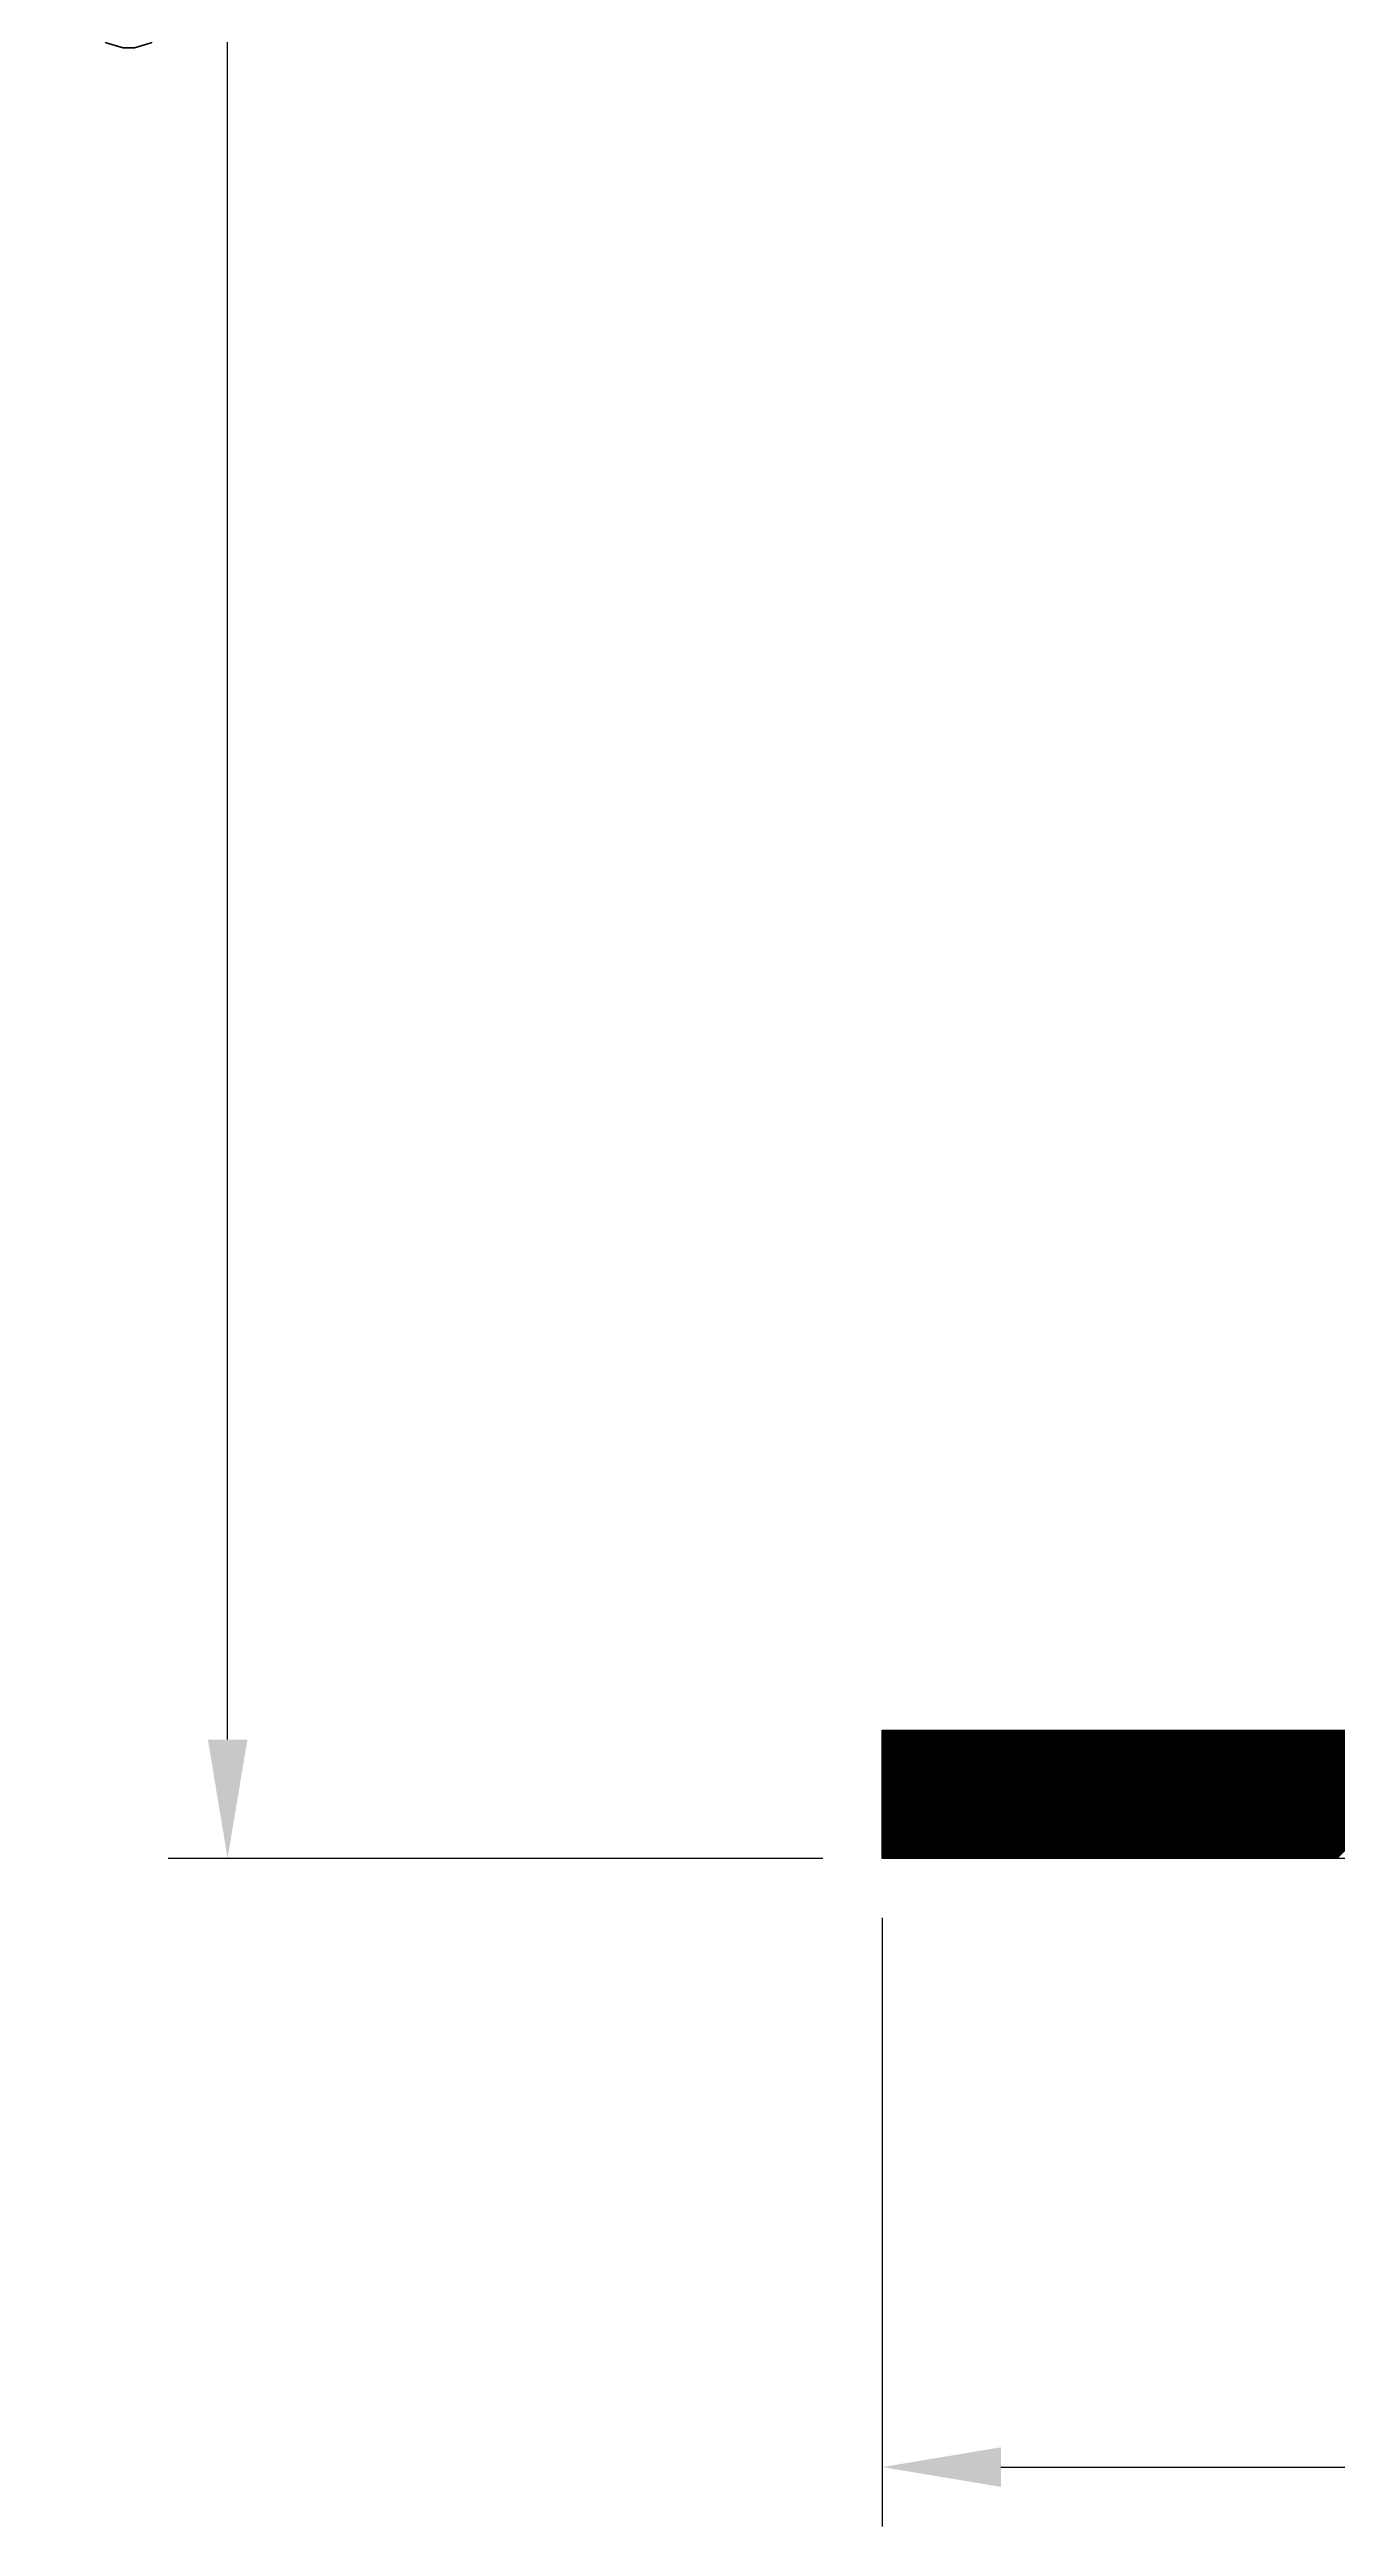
# Model space of a CAD drawing. Extents: x 7 to 3068, y 44 to 931.
# Drawn here: x 6.9 to 223.9, y 44.3 to 461.4 of the extents above; entities that cross this region are included whole.
import ezdxf

# ---------------------------------------------------------------- set-up
doc = ezdxf.new("R2010")
doc.units = 0
doc.layers.get('0').update_dxf_attribs({"linetype": 'CONTINUOUS'})
doc.layers.get('DEFPOINTS').update_dxf_attribs({"linetype": 'CONTINUOUS'})
doc.styles.get("Standard").update_dxf_attribs({"font": 'simplex.shx'})
doc.dimstyles.get("Standard").update_dxf_attribs({"dimtxt": 0.18, "dimasz": 0.18, "dimexe": 0.18, "dimexo": 0.0625, "dimgap": 0.09, "dimtad": 0, "dimtih": 1, "dimtoh": 1, "dimzin": 0, "dimcen": 0.09, "dimazin": 3, "dimtfac": 1, "dimtofl": 0, "dimtmove": 0, "dimatfit": 3})

# ---------------------------------------------------------------- blocks, each defined once
blk = doc.blocks.new('*X50')
at = {"color": 0}
for p, q in [((147.17, 156.91), (168.65, 178.39)), ((147.17, 157.09), (168.47, 178.39)), ((147.17, 157.27), (168.29, 178.39)), ((147.17, 157.44), (168.12, 178.39)), ((147.17, 157.62), (167.94, 178.39)), ((147.17, 157.8), (167.76, 178.39)), ((147.17, 157.97), (167.59, 178.39)), ((147.17, 158.15), (167.41, 178.39)), ((147.17, 158.33), (167.23, 178.39)), ((147.17, 158.51), (167.06, 178.39)), ((147.17, 158.68), (166.88, 178.39)), ((147.17, 158.86), (166.7, 178.39)), ((147.17, 159.04), (166.53, 178.39)), ((147.17, 159.21), (166.35, 178.39)), ((147.17, 159.39), (166.17, 178.39)), ((147.17, 159.57), (166, 178.39)), ((147.17, 159.74), (165.82, 178.39)), ((147.17, 159.92), (165.64, 178.39)), ((147.17, 160.1), (165.47, 178.39)), ((147.17, 160.27), (165.29, 178.39)), ((147.17, 160.45), (165.11, 178.39)), ((147.17, 160.63), (164.93, 178.39)), ((147.17, 160.8), (164.76, 178.39)), ((147.17, 160.98), (164.58, 178.39)), ((147.17, 161.16), (164.4, 178.39)), ((147.17, 161.33), (164.23, 178.39)), ((147.17, 161.51), (164.05, 178.39)), ((147.17, 161.69), (163.87, 178.39)), ((147.17, 161.86), (163.7, 178.39)), ((147.17, 162.04), (163.52, 178.39)), ((147.17, 162.22), (163.34, 178.39)), ((147.17, 162.39), (163.17, 178.39)), ((147.17, 162.57), (162.99, 178.39)), ((147.17, 162.75), (162.81, 178.39)), ((147.17, 162.92), (162.64, 178.39)), ((147.17, 163.1), (162.46, 178.39)), ((147.17, 163.28), (162.28, 178.39)), ((147.17, 163.46), (162.11, 178.39)), ((147.17, 163.63), (161.93, 178.39)), ((147.17, 163.81), (161.75, 178.39)), ((147.17, 163.99), (161.58, 178.39)), ((147.17, 164.16), (161.4, 178.39)), ((147.17, 164.34), (161.22, 178.39)), ((147.17, 164.52), (161.05, 178.39)), ((147.17, 164.69), (160.87, 178.39)), ((147.17, 164.87), (160.69, 178.39)), ((147.17, 165.05), (160.52, 178.39)), ((147.17, 165.22), (160.34, 178.39)), ((147.17, 165.4), (160.16, 178.39)), ((147.17, 165.58), (159.98, 178.39)), ((147.17, 165.75), (159.81, 178.39)), ((147.17, 165.93), (159.63, 178.39)), ((147.17, 166.11), (159.45, 178.39)), ((147.17, 166.28), (159.28, 178.39)), ((147.17, 166.46), (159.1, 178.39)), ((147.17, 166.64), (158.92, 178.39)), ((147.17, 166.81), (158.75, 178.39)), ((147.17, 166.99), (158.57, 178.39)), ((147.17, 167.17), (158.39, 178.39)), ((147.17, 167.34), (158.22, 178.39)), ((147.17, 167.52), (158.04, 178.39)), ((147.17, 167.7), (157.86, 178.39)), ((147.17, 167.87), (157.69, 178.39)), ((147.17, 168.05), (157.51, 178.39)), ((147.17, 168.23), (157.33, 178.39)), ((147.17, 168.4), (157.16, 178.39)), ((147.17, 168.58), (156.98, 178.39)), ((147.17, 168.76), (156.8, 178.39)), ((147.17, 168.94), (156.63, 178.39)), ((147.17, 169.11), (156.45, 178.39)), ((147.17, 169.29), (156.27, 178.39)), ((147.17, 169.47), (156.1, 178.39)), ((147.17, 169.64), (155.92, 178.39)), ((147.17, 169.82), (155.74, 178.39)), ((147.17, 170), (155.57, 178.39)), ((147.17, 170.17), (155.39, 178.39)), ((147.17, 170.35), (155.21, 178.39)), ((147.17, 170.53), (155.04, 178.39)), ((147.17, 170.7), (154.86, 178.39)), ((147.17, 170.88), (154.68, 178.39)), ((147.17, 171.06), (154.5, 178.39)), ((147.17, 171.23), (154.33, 178.39)), ((147.17, 171.41), (154.15, 178.39)), ((147.17, 171.59), (153.97, 178.39)), ((147.17, 171.76), (153.8, 178.39)), ((147.17, 171.94), (153.62, 178.39)), ((147.17, 172.12), (153.44, 178.39)), ((147.17, 172.29), (153.27, 178.39)), ((147.17, 172.47), (153.09, 178.39)), ((147.17, 172.65), (152.91, 178.39)), ((147.17, 172.82), (152.74, 178.39)), ((147.17, 173), (152.56, 178.39)), ((147.17, 173.18), (152.38, 178.39)), ((147.17, 173.35), (152.21, 178.39)), ((147.17, 173.53), (152.03, 178.39)), ((147.17, 173.71), (151.85, 178.39)), ((147.17, 173.88), (151.68, 178.39)), ((147.17, 174.06), (151.5, 178.39)), ((147.17, 174.24), (151.32, 178.39)), ((147.17, 174.42), (151.15, 178.39)), ((147.17, 174.59), (150.97, 178.39)), ((147.17, 174.77), (150.79, 178.39)), ((147.17, 174.95), (150.62, 178.39)), ((147.17, 175.12), (150.44, 178.39)), ((147.17, 175.3), (150.26, 178.39)), ((147.17, 175.48), (150.09, 178.39)), ((147.17, 175.65), (149.91, 178.39)), ((147.17, 175.83), (149.73, 178.39)), ((147.17, 176.01), (149.56, 178.39)), ((147.17, 176.18), (149.38, 178.39)), ((147.17, 176.36), (149.2, 178.39)), ((147.17, 176.54), (149.02, 178.39)), ((147.17, 176.71), (148.85, 178.39)), ((147.17, 176.89), (148.67, 178.39)), ((147.17, 177.07), (148.49, 178.39)), ((147.17, 177.24), (148.32, 178.39)), ((147.17, 177.42), (148.14, 178.39)), ((147.17, 177.6), (147.96, 178.39)), ((147.17, 177.77), (147.79, 178.39)), ((147.17, 177.95), (147.61, 178.39)), ((147.17, 178.13), (147.43, 178.39)), ((147.17, 178.3), (147.26, 178.39)), ((147.22, 156.79), (168.82, 178.39)), ((147.4, 156.79), (169, 178.39)), ((147.58, 156.79), (169.18, 178.39)), ((147.75, 156.79), (169.35, 178.39)), ((147.93, 156.79), (169.53, 178.39)), ((148.11, 156.79), (169.71, 178.39)), ((148.28, 156.79), (169.88, 178.39)), ((148.46, 156.79), (170.06, 178.39)), ((148.64, 156.79), (170.24, 178.39)), ((148.81, 156.79), (170.41, 178.39)), ((148.99, 156.79), (170.59, 178.39)), ((149.17, 156.79), (170.77, 178.39)), ((149.35, 156.79), (170.95, 178.39)), ((149.52, 156.79), (171.12, 178.39)), ((149.7, 156.79), (171.3, 178.39)), ((149.88, 156.79), (171.48, 178.39)), ((150.05, 156.79), (171.65, 178.39)), ((150.23, 156.79), (171.83, 178.39)), ((150.41, 156.79), (172.01, 178.39)), ((150.58, 156.79), (172.18, 178.39)), ((150.76, 156.79), (172.36, 178.39)), ((150.94, 156.79), (172.54, 178.39)), ((151.11, 156.79), (172.71, 178.39)), ((151.29, 156.79), (172.89, 178.39)), ((151.47, 156.79), (173.07, 178.39)), ((151.64, 156.79), (173.24, 178.39)), ((151.82, 156.79), (173.42, 178.39)), ((152, 156.79), (173.6, 178.39)), ((152.17, 156.79), (173.77, 178.39)), ((152.35, 156.79), (173.95, 178.39)), ((152.53, 156.79), (174.13, 178.39)), ((152.7, 156.79), (174.3, 178.39)), ((152.88, 156.79), (174.48, 178.39)), ((153.06, 156.79), (174.66, 178.39)), ((153.23, 156.79), (174.83, 178.39)), ((153.41, 156.79), (175.01, 178.39)), ((153.59, 156.79), (175.19, 178.39)), ((153.76, 156.79), (175.36, 178.39)), ((153.94, 156.79), (175.54, 178.39)), ((154.12, 156.79), (175.72, 178.39)), ((154.29, 156.79), (175.89, 178.39)), ((154.47, 156.79), (176.07, 178.39)), ((154.65, 156.79), (176.25, 178.39)), ((154.83, 156.79), (176.43, 178.39)), ((155, 156.79), (176.6, 178.39)), ((155.18, 156.79), (176.78, 178.39)), ((155.36, 156.79), (176.96, 178.39)), ((155.53, 156.79), (177.13, 178.39)), ((155.71, 156.79), (177.31, 178.39)), ((155.89, 156.79), (177.49, 178.39)), ((156.06, 156.79), (177.66, 178.39)), ((156.24, 156.79), (177.84, 178.39)), ((156.42, 156.79), (178.02, 178.39)), ((156.59, 156.79), (178.19, 178.39)), ((156.77, 156.79), (178.37, 178.39)), ((156.95, 156.79), (178.55, 178.39)), ((157.12, 156.79), (178.72, 178.39)), ((157.3, 156.79), (178.9, 178.39)), ((157.48, 156.79), (179.08, 178.39)), ((157.65, 156.79), (179.25, 178.39)), ((157.83, 156.79), (179.43, 178.39)), ((158.01, 156.79), (179.61, 178.39)), ((158.18, 156.79), (179.78, 178.39)), ((158.36, 156.79), (179.96, 178.39)), ((158.54, 156.79), (180.14, 178.39)), ((158.71, 156.79), (180.31, 178.39)), ((158.89, 156.79), (180.49, 178.39)), ((159.07, 156.79), (180.67, 178.39)), ((159.24, 156.79), (180.84, 178.39)), ((159.42, 156.79), (181.02, 178.39)), ((159.6, 156.79), (181.2, 178.39)), ((159.77, 156.79), (181.37, 178.39)), ((159.95, 156.79), (181.55, 178.39)), ((160.13, 156.79), (181.73, 178.39)), ((160.31, 156.79), (181.91, 178.39)), ((160.48, 156.79), (182.08, 178.39)), ((160.66, 156.79), (182.26, 178.39)), ((160.84, 156.79), (182.44, 178.39)), ((161.01, 156.79), (182.61, 178.39)), ((161.19, 156.79), (182.79, 178.39)), ((161.37, 156.79), (182.97, 178.39)), ((161.54, 156.79), (183.14, 178.39)), ((161.72, 156.79), (183.32, 178.39)), ((161.9, 156.79), (183.5, 178.39)), ((162.07, 156.79), (183.67, 178.39)), ((162.25, 156.79), (183.85, 178.39)), ((162.43, 156.79), (184.03, 178.39)), ((162.6, 156.79), (184.2, 178.39)), ((162.78, 156.79), (184.38, 178.39)), ((162.96, 156.79), (184.56, 178.39)), ((163.13, 156.79), (184.73, 178.39)), ((163.31, 156.79), (184.91, 178.39)), ((163.49, 156.79), (185.09, 178.39)), ((163.66, 156.79), (185.26, 178.39)), ((163.84, 156.79), (185.44, 178.39)), ((164.02, 156.79), (185.62, 178.39)), ((164.19, 156.79), (185.79, 178.39)), ((164.37, 156.79), (185.97, 178.39)), ((164.55, 156.79), (186.15, 178.39)), ((164.72, 156.79), (186.32, 178.39)), ((164.9, 156.79), (186.5, 178.39)), ((165.08, 156.79), (186.68, 178.39)), ((165.26, 156.79), (186.86, 178.39)), ((165.43, 156.79), (187.03, 178.39)), ((165.61, 156.79), (187.21, 178.39)), ((165.79, 156.79), (187.39, 178.39)), ((165.96, 156.79), (187.56, 178.39)), ((166.14, 156.79), (187.74, 178.39)), ((166.32, 156.79), (187.92, 178.39)), ((166.49, 156.79), (188.09, 178.39)), ((166.67, 156.79), (188.27, 178.39)), ((166.85, 156.79), (188.45, 178.39)), ((167.02, 156.79), (188.62, 178.39)), ((167.2, 156.79), (188.8, 178.39)), ((167.38, 156.79), (188.98, 178.39)), ((167.55, 156.79), (189.15, 178.39)), ((167.73, 156.79), (189.33, 178.39)), ((167.91, 156.79), (189.51, 178.39)), ((168.08, 156.79), (189.68, 178.39)), ((168.26, 156.79), (189.86, 178.39)), ((168.44, 156.79), (190.04, 178.39)), ((168.61, 156.79), (190.21, 178.39)), ((168.79, 156.79), (190.39, 178.39)), ((168.97, 156.79), (190.57, 178.39)), ((169.14, 156.79), (190.74, 178.39)), ((169.32, 156.79), (190.92, 178.39)), ((169.5, 156.79), (191.1, 178.39)), ((169.67, 156.79), (191.27, 178.39)), ((169.85, 156.79), (191.45, 178.39)), ((170.03, 156.79), (191.63, 178.39)), ((170.2, 156.79), (191.8, 178.39)), ((170.38, 156.79), (191.98, 178.39)), ((170.56, 156.79), (192.16, 178.39)), ((170.74, 156.79), (192.34, 178.39)), ((170.91, 156.79), (192.51, 178.39)), ((171.09, 156.79), (192.69, 178.39)), ((171.27, 156.79), (192.87, 178.39)), ((171.44, 156.79), (193.04, 178.39)), ((171.62, 156.79), (193.22, 178.39)), ((171.8, 156.79), (193.4, 178.39)), ((171.97, 156.79), (193.57, 178.39)), ((172.15, 156.79), (193.75, 178.39)), ((172.33, 156.79), (193.93, 178.39)), ((172.5, 156.79), (194.1, 178.39)), ((172.68, 156.79), (194.28, 178.39)), ((172.86, 156.79), (194.46, 178.39)), ((173.03, 156.79), (194.63, 178.39)), ((173.21, 156.79), (194.81, 178.39)), ((173.39, 156.79), (194.99, 178.39)), ((173.56, 156.79), (195.16, 178.39)), ((173.74, 156.79), (195.34, 178.39)), ((173.92, 156.79), (195.52, 178.39)), ((174.09, 156.79), (195.69, 178.39)), ((174.27, 156.79), (195.87, 178.39)), ((174.45, 156.79), (196.05, 178.39)), ((174.62, 156.79), (196.22, 178.39)), ((174.8, 156.79), (196.4, 178.39)), ((174.98, 156.79), (196.58, 178.39)), ((175.15, 156.79), (196.75, 178.39)), ((175.33, 156.79), (196.93, 178.39)), ((175.51, 156.79), (197.11, 178.39)), ((175.68, 156.79), (197.28, 178.39)), ((175.86, 156.79), (197.46, 178.39)), ((176.04, 156.79), (197.64, 178.39)), ((176.22, 156.79), (197.82, 178.39)), ((176.39, 156.79), (197.99, 178.39)), ((176.57, 156.79), (198.17, 178.39)), ((176.75, 156.79), (198.35, 178.39)), ((176.92, 156.79), (198.52, 178.39)), ((177.1, 156.79), (198.7, 178.39)), ((177.28, 156.79), (198.88, 178.39)), ((177.45, 156.79), (199.05, 178.39)), ((177.63, 156.79), (199.23, 178.39)), ((177.81, 156.79), (199.41, 178.39)), ((177.98, 156.79), (199.58, 178.39)), ((178.16, 156.79), (199.76, 178.39)), ((178.34, 156.79), (199.94, 178.39)), ((178.51, 156.79), (200.11, 178.39)), ((178.69, 156.79), (200.29, 178.39)), ((178.87, 156.79), (200.47, 178.39)), ((179.04, 156.79), (200.64, 178.39)), ((179.22, 156.79), (200.82, 178.39)), ((179.4, 156.79), (201, 178.39)), ((179.57, 156.79), (201.17, 178.39)), ((179.75, 156.79), (201.35, 178.39)), ((179.93, 156.79), (201.53, 178.39)), ((180.1, 156.79), (201.7, 178.39)), ((180.28, 156.79), (201.88, 178.39)), ((180.46, 156.79), (202.06, 178.39)), ((180.63, 156.79), (202.23, 178.39)), ((180.81, 156.79), (202.41, 178.39)), ((180.99, 156.79), (202.59, 178.39)), ((181.16, 156.79), (202.76, 178.39)), ((181.34, 156.79), (202.94, 178.39)), ((181.52, 156.79), (203.12, 178.39)), ((181.7, 156.79), (203.3, 178.39)), ((181.87, 156.79), (203.47, 178.39)), ((182.05, 156.79), (203.65, 178.39)), ((182.23, 156.79), (203.83, 178.39)), ((182.4, 156.79), (204, 178.39)), ((182.58, 156.79), (204.18, 178.39)), ((182.76, 156.79), (204.36, 178.39)), ((182.93, 156.79), (204.53, 178.39)), ((183.11, 156.79), (204.71, 178.39)), ((183.29, 156.79), (204.89, 178.39)), ((183.46, 156.79), (205.06, 178.39)), ((183.64, 156.79), (205.24, 178.39)), ((183.82, 156.79), (205.42, 178.39)), ((183.99, 156.79), (205.59, 178.39)), ((184.17, 156.79), (205.77, 178.39)), ((184.35, 156.79), (205.95, 178.39)), ((184.52, 156.79), (206.12, 178.39)), ((184.7, 156.79), (206.3, 178.39)), ((184.88, 156.79), (206.48, 178.39)), ((185.05, 156.79), (206.65, 178.39)), ((185.23, 156.79), (206.83, 178.39)), ((185.41, 156.79), (207.01, 178.39)), ((185.58, 156.79), (207.18, 178.39)), ((185.76, 156.79), (207.36, 178.39)), ((185.94, 156.79), (207.54, 178.39)), ((186.11, 156.79), (207.71, 178.39)), ((186.29, 156.79), (207.89, 178.39)), ((186.47, 156.79), (208.07, 178.39)), ((186.65, 156.79), (208.25, 178.39)), ((186.82, 156.79), (208.42, 178.39)), ((187, 156.79), (208.6, 178.39)), ((187.18, 156.79), (208.78, 178.39)), ((187.35, 156.79), (208.95, 178.39)), ((187.53, 156.79), (209.13, 178.39)), ((187.71, 156.79), (209.31, 178.39)), ((187.88, 156.79), (209.48, 178.39)), ((188.06, 156.79), (209.66, 178.39)), ((188.24, 156.79), (209.84, 178.39)), ((188.41, 156.79), (210.01, 178.39)), ((188.59, 156.79), (210.19, 178.39)), ((188.77, 156.79), (210.37, 178.39)), ((188.94, 156.79), (210.54, 178.39)), ((189.12, 156.79), (210.72, 178.39)), ((189.3, 156.79), (210.9, 178.39)), ((189.47, 156.79), (211.07, 178.39)), ((189.65, 156.79), (211.25, 178.39)), ((189.83, 156.79), (211.43, 178.39)), ((190, 156.79), (211.6, 178.39)), ((190.18, 156.79), (211.78, 178.39)), ((190.36, 156.79), (211.96, 178.39)), ((190.53, 156.79), (212.13, 178.39)), ((190.71, 156.79), (212.31, 178.39)), ((190.89, 156.79), (212.49, 178.39)), ((191.06, 156.79), (212.66, 178.39)), ((191.24, 156.79), (212.84, 178.39)), ((191.42, 156.79), (213.02, 178.39)), ((191.59, 156.79), (213.19, 178.39)), ((191.77, 156.79), (213.37, 178.39)), ((191.95, 156.79), (213.55, 178.39)), ((192.13, 156.79), (213.73, 178.39)), ((192.3, 156.79), (213.9, 178.39)), ((192.48, 156.79), (214.08, 178.39)), ((192.66, 156.79), (214.26, 178.39)), ((192.83, 156.79), (214.43, 178.39)), ((193.01, 156.79), (214.61, 178.39)), ((193.19, 156.79), (214.79, 178.39)), ((193.36, 156.79), (214.96, 178.39)), ((193.54, 156.79), (215.14, 178.39)), ((193.72, 156.79), (215.32, 178.39)), ((193.89, 156.79), (215.49, 178.39)), ((194.07, 156.79), (215.67, 178.39)), ((194.25, 156.79), (215.85, 178.39)), ((194.42, 156.79), (216.02, 178.39)), ((194.6, 156.79), (216.2, 178.39)), ((194.78, 156.79), (216.38, 178.39)), ((194.95, 156.79), (216.55, 178.39)), ((195.13, 156.79), (216.73, 178.39)), ((195.31, 156.79), (216.91, 178.39)), ((195.48, 156.79), (217.08, 178.39)), ((195.66, 156.79), (217.26, 178.39)), ((195.84, 156.79), (217.44, 178.39)), ((196.01, 156.79), (217.61, 178.39)), ((196.19, 156.79), (217.79, 178.39)), ((196.37, 156.79), (217.97, 178.39)), ((196.54, 156.79), (218.14, 178.39)), ((196.72, 156.79), (218.32, 178.39)), ((196.9, 156.79), (218.5, 178.39)), ((197.07, 156.79), (218.67, 178.39)), ((197.25, 156.79), (218.85, 178.39)), ((197.43, 156.79), (219.03, 178.39)), ((197.61, 156.79), (219.21, 178.39)), ((197.78, 156.79), (219.38, 178.39)), ((197.96, 156.79), (219.56, 178.39)), ((198.14, 156.79), (219.74, 178.39)), ((198.31, 156.79), (219.91, 178.39)), ((198.49, 156.79), (220.09, 178.39)), ((198.67, 156.79), (220.27, 178.39)), ((198.84, 156.79), (220.44, 178.39)), ((199.02, 156.79), (220.62, 178.39)), ((199.2, 156.79), (220.8, 178.39)), ((199.37, 156.79), (220.97, 178.39)), ((199.55, 156.79), (221.15, 178.39)), ((199.73, 156.79), (221.33, 178.39)), ((199.9, 156.79), (221.5, 178.39)), ((200.08, 156.79), (221.68, 178.39)), ((200.26, 156.79), (221.86, 178.39)), ((200.43, 156.79), (222.03, 178.39)), ((200.61, 156.79), (222.21, 178.39)), ((200.79, 156.79), (222.39, 178.39)), ((200.96, 156.79), (222.56, 178.39)), ((201.14, 156.79), (222.74, 178.39)), ((201.32, 156.79), (222.92, 178.39)), ((201.49, 156.79), (223.09, 178.39)), ((201.67, 156.79), (223.27, 178.39)), ((201.85, 156.79), (223.45, 178.39)), ((202.02, 156.79), (223.62, 178.39)), ((202.2, 156.79), (223.8, 178.39)), ((202.38, 156.79), (223.98, 178.39)), ((202.55, 156.79), (224.15, 178.39)), ((202.73, 156.79), (224.33, 178.39)), ((202.91, 156.79), (224.51, 178.39)), ((203.09, 156.79), (224.69, 178.39)), ((203.26, 156.79), (224.86, 178.39)), ((203.44, 156.79), (225.04, 178.39)), ((203.62, 156.79), (225.22, 178.39)), ((203.79, 156.79), (225.39, 178.39)), ((203.97, 156.79), (225.57, 178.39)), ((204.15, 156.79), (225.75, 178.39)), ((204.32, 156.79), (225.92, 178.39)), ((204.5, 156.79), (226.1, 178.39)), ((204.68, 156.79), (226.28, 178.39)), ((204.85, 156.79), (226.45, 178.39)), ((205.03, 156.79), (226.63, 178.39)), ((205.21, 156.79), (226.81, 178.39)), ((205.38, 156.79), (226.98, 178.39)), ((205.56, 156.79), (227.16, 178.39)), ((205.74, 156.79), (227.34, 178.39)), ((205.91, 156.79), (227.51, 178.39)), ((206.09, 156.79), (227.69, 178.39)), ((206.27, 156.79), (227.87, 178.39)), ((206.44, 156.79), (228.04, 178.39)), ((206.62, 156.79), (228.22, 178.39)), ((206.8, 156.79), (228.4, 178.39)), ((206.97, 156.79), (228.57, 178.39)), ((207.15, 156.79), (228.75, 178.39)), ((207.33, 156.79), (228.93, 178.39)), ((207.5, 156.79), (229.1, 178.39)), ((207.68, 156.79), (229.28, 178.39)), ((207.86, 156.79), (229.46, 178.39)), ((208.03, 156.79), (229.63, 178.39)), ((208.21, 156.79), (229.81, 178.39)), ((208.39, 156.79), (229.99, 178.39)), ((208.57, 156.79), (230.17, 178.39)), ((208.74, 156.79), (230.34, 178.39)), ((208.92, 156.79), (230.52, 178.39)), ((209.1, 156.79), (230.7, 178.39)), ((209.27, 156.79), (230.87, 178.39)), ((209.45, 156.79), (231.05, 178.39)), ((209.63, 156.79), (231.23, 178.39)), ((209.8, 156.79), (231.4, 178.39)), ((209.98, 156.79), (231.58, 178.39)), ((210.16, 156.79), (231.76, 178.39)), ((210.33, 156.79), (231.93, 178.39)), ((210.51, 156.79), (232.11, 178.39)), ((210.69, 156.79), (232.29, 178.39)), ((210.86, 156.79), (232.46, 178.39)), ((211.04, 156.79), (232.64, 178.39)), ((211.22, 156.79), (232.82, 178.39)), ((211.39, 156.79), (232.99, 178.39)), ((211.57, 156.79), (233.17, 178.39)), ((211.75, 156.79), (233.35, 178.39)), ((211.92, 156.79), (233.52, 178.39)), ((212.1, 156.79), (233.7, 178.39)), ((212.28, 156.79), (233.88, 178.39)), ((212.45, 156.79), (234.05, 178.39)), ((212.63, 156.79), (234.23, 178.39)), ((212.81, 156.79), (234.41, 178.39)), ((212.98, 156.79), (234.58, 178.39)), ((213.16, 156.79), (234.76, 178.39)), ((213.34, 156.79), (234.94, 178.39)), ((213.52, 156.79), (235.12, 178.39)), ((213.69, 156.79), (235.29, 178.39)), ((213.87, 156.79), (235.47, 178.39)), ((214.05, 156.79), (235.65, 178.39)), ((214.22, 156.79), (235.82, 178.39)), ((214.4, 156.79), (236, 178.39)), ((214.58, 156.79), (236.18, 178.39)), ((214.75, 156.79), (236.35, 178.39)), ((214.93, 156.79), (236.53, 178.39)), ((215.11, 156.79), (236.71, 178.39)), ((215.28, 156.79), (236.88, 178.39)), ((215.46, 156.79), (237.06, 178.39)), ((215.64, 156.79), (237.24, 178.39)), ((215.81, 156.79), (237.41, 178.39)), ((215.99, 156.79), (237.59, 178.39)), ((216.17, 156.79), (237.77, 178.39)), ((216.34, 156.79), (237.94, 178.39)), ((216.52, 156.79), (238.12, 178.39)), ((216.7, 156.79), (238.3, 178.39)), ((216.87, 156.79), (238.47, 178.39)), ((217.05, 156.79), (238.65, 178.39)), ((217.23, 156.79), (238.83, 178.39)), ((217.4, 156.79), (239, 178.39)), ((217.58, 156.79), (239.18, 178.39)), ((217.76, 156.79), (239.36, 178.39)), ((217.93, 156.79), (239.53, 178.39)), ((218.11, 156.79), (239.71, 178.39)), ((218.29, 156.79), (239.89, 178.39)), ((218.46, 156.79), (240.06, 178.39)), ((218.64, 156.79), (240.24, 178.39)), ((218.82, 156.79), (240.42, 178.39)), ((219, 156.79), (240.6, 178.39)), ((219.17, 156.79), (240.77, 178.39)), ((219.35, 156.79), (240.95, 178.39)), ((219.53, 156.79), (241.13, 178.39)), ((219.7, 156.79), (241.3, 178.39)), ((219.88, 156.79), (241.48, 178.39)), ((220.06, 156.79), (241.66, 178.39)), ((220.23, 156.79), (241.83, 178.39)), ((220.41, 156.79), (242.01, 178.39)), ((220.59, 156.79), (242.19, 178.39)), ((220.76, 156.79), (242.36, 178.39)), ((220.94, 156.79), (242.54, 178.39)), ((221.12, 156.79), (242.72, 178.39)), ((221.29, 156.79), (242.89, 178.39)), ((221.47, 156.79), (243.07, 178.39)), ((221.65, 156.79), (243.25, 178.39)), ((221.82, 156.79), (243.42, 178.39)), ((222, 156.79), (243.6, 178.39)), ((222.18, 156.79), (243.78, 178.39)), ((222.35, 156.79), (243.95, 178.39)), ((222.53, 156.79), (244.13, 178.39)), ((222.71, 156.79), (244.31, 178.39)), ((222.88, 156.79), (244.48, 178.39)), ((223.06, 156.79), (244.66, 178.39)), ((223.24, 156.79), (244.84, 178.39)), ((223.41, 156.79), (245.01, 178.39)), ((223.59, 156.79), (245.19, 178.39)), ((223.77, 156.79), (245.37, 178.39))]:
    blk.add_line(p, q, dxfattribs=at)
blk = doc.blocks.new('*U58')
at = {"color": 3}
blk.add_text('bfi', height=20, dxfattribs=at).set_placement((293.96, 64.3))
blk = doc.blocks.new('*D9')
at = {"color": 1}
for p, q in [((147.17, 146.79), (147.17, 44.3)), ((472.17, 146.79), (472.17, 44.3)), ((167.17, 54.3), (452.17, 54.3))]:
    blk.add_line(p, q, dxfattribs=at)
for points in [[(167.17, 57.63), (167.17, 50.96), (147.17, 54.3)], [(452.17, 57.63), (452.17, 50.96), (472.17, 54.3)]]:
    blk.add_solid(points, dxfattribs=at)
at = {"layer": 'DEFPOINTS', "color": 0}
for p in [(147.17, 156.79), (472.17, 156.79), (472.17, 54.3)]:
    blk.add_point(p, dxfattribs=at)
blk.add_blockref('*U58', (0, 0))
blk = doc.blocks.new('*U52')
at = {"color": 3}
blk.add_text('d', height=20, rotation=90, dxfattribs=at).set_placement((26.91, 459.07))
blk = doc.blocks.new('*D11')
at = {"color": 1}
for p, q in [((137.17, 772.79), (26.91, 772.79)), ((36.91, 176.79), (36.91, 752.79)), ((137.17, 156.79), (26.91, 156.79))]:
    blk.add_line(p, q, dxfattribs=at)
for points in [[(33.58, 752.79), (40.24, 752.79), (36.91, 772.79)], [(33.58, 176.79), (40.24, 176.79), (36.91, 156.79)]]:
    blk.add_solid(points, dxfattribs=at)
at = {"layer": 'DEFPOINTS', "color": 0}
for p in [(36.91, 772.79), (147.17, 772.79), (147.17, 156.79)]:
    blk.add_point(p, dxfattribs=at)
blk.add_blockref('*U52', (0, 0))

msp = doc.modelspace()

# ---------------------------------------------------------------- linework, layer by layer
at = {"color": 18, "linetype": 'CONTINUOUS'}
msp.add_lwpolyline([(147.173, 156.788), (147.173, 178.388), (286.773, 178.388, 0.4142136), (302.673, 194.288), (302.673, 735.288, 0.4142136), (286.773, 751.188), (147.173, 751.188), (147.173, 772.788), (472.173, 772.788), (472.173, 751.188), (332.573, 751.188, 0.4142136), (316.673, 735.288), (316.673, 194.288, 0.4142136), (332.573, 178.388), (472.173, 178.388), (472.173, 156.788), (147.173, 156.788)], format="xyb", dxfattribs=at)

# ---------------------------------------------------------------- block references
at = {"color": 2, "linetype": 'CONTINUOUS'}
msp.add_blockref('*X50', (0, 0), dxfattribs=at)

# ---------------------------------------------------------------- dimensions: what is measured, and where the dimension line sits
dim = msp.add_linear_dim(base=(36.909, 772.788), p1=(147.173, 156.788), p2=(147.173, 772.788), angle=90, text='d', dimstyle='Standard', override={"dimscale": 1})
dim.commit()
dim.dimension.update_dxf_attribs({"geometry": '*D11', "text_midpoint": (16.909, 464.788)})
dim = msp.add_linear_dim(base=(472.173, 54.298), p1=(147.173, 156.788), p2=(472.173, 156.788), text='bfi', dimstyle='Standard', override={"dimscale": 1})
dim.commit()
dim.dimension.update_dxf_attribs({"geometry": '*D9', "text_midpoint": (309.673, 74.298)})

doc.saveas('drawing.dxf')
